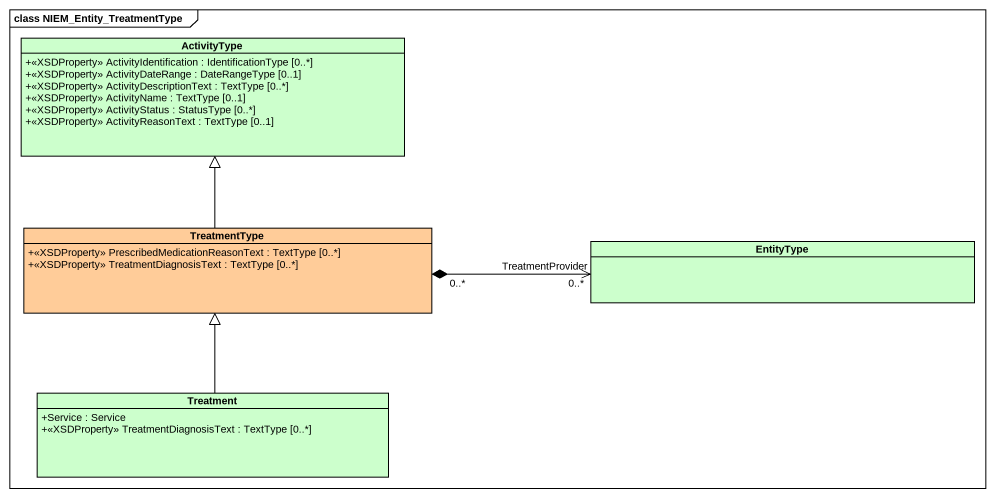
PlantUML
@startuml
mainframe class NIEM_Entity_TreatmentType
hide circle
hide empty members
skinparam classAttributeIconSize 0
class ActivityType #CCFFCC {
  +<<XSDProperty>> ActivityIdentification : IdentificationType [0..*]
  +<<XSDProperty>> ActivityDateRange : DateRangeType [0..1]
  +<<XSDProperty>> ActivityDescriptionText : TextType [0..*]
  +<<XSDProperty>> ActivityName : TextType [0..1]
  +<<XSDProperty>> ActivityStatus : StatusType [0..*]
  +<<XSDProperty>> ActivityReasonText : TextType [0..1]
}
class TreatmentType #FFCC99 {
  +<<XSDProperty>> PrescribedMedicationReasonText : TextType [0..*]
  +<<XSDProperty>> TreatmentDiagnosisText : TextType [0..*]
}
class EntityType #CCFFCC
class Treatment #CCFFCC {
  +Service : Service
  +<<XSDProperty>> TreatmentDiagnosisText : TextType [0..*]
}
TreatmentType -up-|> ActivityType
TreatmentType "0..*" *-right-> "TreatmentProvider\n0..*" EntityType
Treatment -up-|> TreatmentType
@enduml
